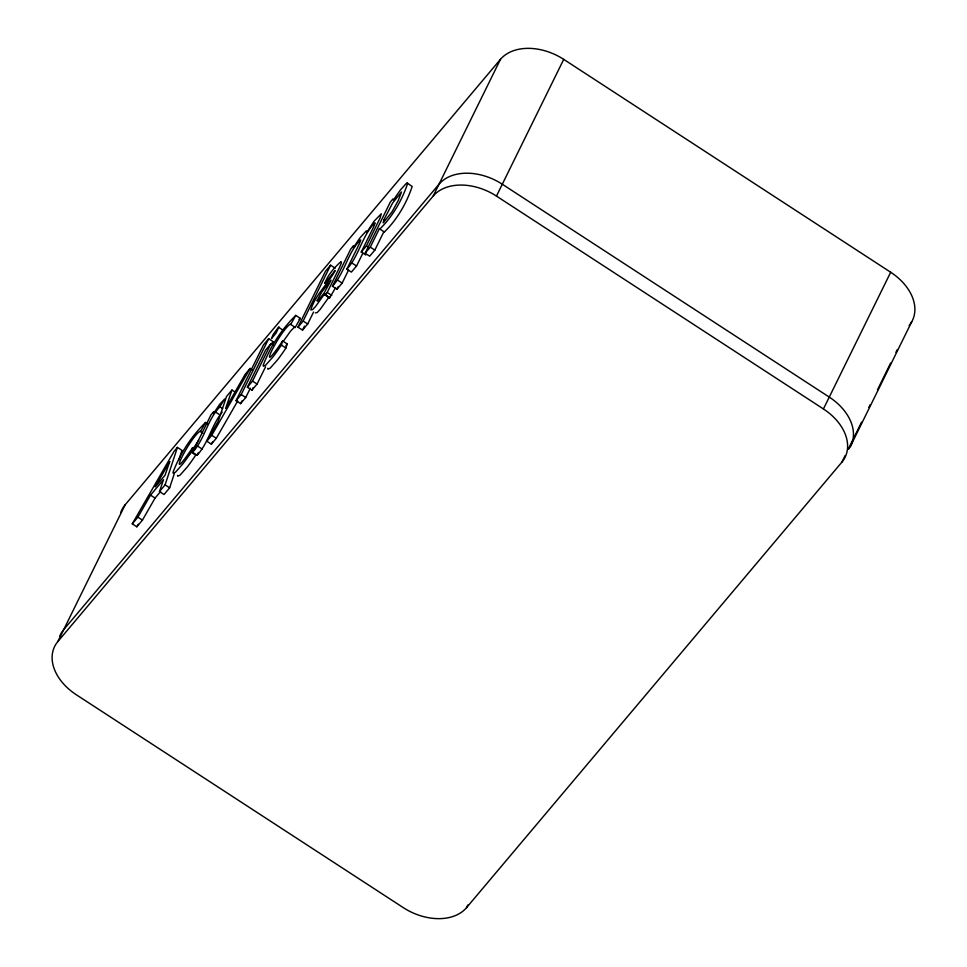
<?xml version="1.0" encoding="UTF-8"?>
<svg xmlns="http://www.w3.org/2000/svg" width="967" height="967" viewBox="0 0 967 967"><rect width="100%" height="100%" fill="white"/><g stroke="black" fill="none" stroke-linecap="round" stroke-linejoin="round"><path stroke-width="1.45" d="M279.04 326.955L275.921 333.277L271.449 338.595L273.153 334.534L278.496 327.197L283.573 330.533M207.857 423.933L205.584 422.446C191.345 436.31 179.971 453.825 172.972 472.416L173.226 473.298L175.486 472.198L182.666 464.087A26.665 3.252 -56.9 0 0 191.188 452.133L192.421 448.011L194.693 449.486M282.618 340.964C254.176 382.98 279.112 331.512 290.281 324.138L295.225 327.45L300.326 318.361L295.781 315.399C281.542 329.263 270.168 346.778 263.157 365.369L263.411 366.251L265.671 365.151L272.851 357.041A26.665 3.252 -56.9 0 0 281.373 345.086L282.618 340.964L287.163 343.926L285.93 348.047A26.665 3.252 -56.9 0 1 277.408 360.002L270.228 368.113L267.968 369.213L267.714 368.33M174.217 473.951L169.648 487.827L164.015 494.512L159.47 491.55L165.103 484.866L177.42 447.407L181.977 450.368L178.774 460.074M159.47 491.55L163.532 479.692L150.514 495.128L137.906 517.152L132.274 523.836L136.818 526.797L142.451 520.113L155.071 498.09L160.643 491.478M235.38 392.251L231.971 390.027L225.625 408.388L245.171 374.326L250.139 368.439L252.411 369.926M845.122 455.578L841.882 462.153L466.553 907.638A49.136 34.256 26.2 0 1 403.275 907.626L76.308 694.753A49.136 34.256 26.2 0 1 57.851 641.544L125.118 504.847L500.447 59.362A49.136 34.256 26.2 0 1 563.725 59.374L890.692 272.247A49.136 34.256 26.2 0 1 909.149 325.456M192.566 452.266L210.903 415.012L213.731 411.652L213.453 413.598L219.582 404.472L224.646 398.996L219.678 407.083C207.228 419.92 204.678 439.296 192.566 452.266L197.123 455.227C208.546 442.898 211.519 425.117 222.217 412.16M197.123 455.227L198.428 452.568M250.32 388.214L245.739 397.522L240.602 403.626L236.045 400.664L263.52 344.832L268.669 338.716L273.214 341.677L271.908 344.337M236.045 400.664L241.194 394.56L268.669 338.716M265.587 366.771L257.077 384.068L251.928 390.172L247.383 387.211L265.707 349.957L270.857 343.841L273.129 345.328M240.602 403.626L241.907 400.967M247.383 387.211L252.52 381.107L270.857 343.841M251.928 390.172L253.245 387.513M313.574 312.039L307.687 324.005L302.538 330.11L297.981 327.148L325.456 271.316L330.605 265.2L335.162 268.173M297.981 327.148L303.13 321.044L330.605 265.2M302.538 330.11L304.496 326.121M329.626 297.957L325.081 294.995L327.197 292.469L339.465 267.557L341.424 262.891L341.097 261.561C334.34 267.46 327.849 274.942 324.755 283.44L335.138 270.53C328.345 283.851 315.194 294.802 310.806 309.936L312.607 309.621L315.641 306.382L324.574 293.895L329.626 297.957L335.622 287.562M348.543 270.095L342.149 283.101L337 289.218L332.443 286.244L350.779 248.99L353.608 245.63L353.318 247.721L360.111 237.689L366.36 230.835L366.723 232.491L374.06 221.225L381.312 213.755L380.104 217.986L366.396 245.944L361.247 252.061L365.804 255.022M332.443 286.244C344.651 272.948 347.419 253.366 360.087 240.251L360.751 240.009L359.216 244.022L346.851 269.152L351.396 272.114L356.545 266.01L362.951 253.003M337 289.218L338.305 286.546M346.851 269.152C359.059 255.856 361.827 236.274 374.483 223.159L375.16 222.918L373.625 226.931L361.247 252.061M365.151 253.233L390.342 202.03L392.928 198.96L393.412 200.036L400.495 189.87L406.225 183.5L407.167 183.053L412.172 186.438C406.636 203.191 396.941 219.787 384.274 232.092L379.427 228.575L370.288 247.129L365.151 253.233L369.696 256.195L374.845 250.09L383.972 231.536M57.851 641.544L433.18 196.059L500.447 59.362M433.18 196.059A49.136 34.256 26.2 0 1 496.458 196.083L563.725 59.374M466.553 907.638L467.847 905.003M841.882 462.153A49.136 34.256 26.2 0 0 823.425 408.956L890.692 272.247M848.385 448.966L853.003 439.562M854.32 436.879L861.597 422.108M868.862 407.349L870.179 404.665M877.444 389.894L890.655 363.048M895.938 352.302L897.267 349.619M850.295 446.609L911.724 321.757M202.756 433.011L200.471 431.536L205.584 422.446M290.668 324.489L295.781 315.399M237.701 400.979L216.294 438.281L211.326 444.167L206.781 441.206L218.155 421.382L226.544 396.47L231.971 390.027M206.781 441.206L211.737 435.319L250.139 368.439M211.326 444.167L212.752 441.689M132.274 523.836L174 451.468L177.42 447.407M136.818 526.797L138.317 524.211M189.411 454.502L198.694 440.287M192.421 448.011C163.979 490.027 188.928 438.559 200.096 431.185L200.471 431.536M285.918 345.86L287.163 343.926M283.307 341.315L290.523 331.185L293.932 327.62L295.225 327.45M329.118 296.857L320.198 309.343L317.164 312.583L315.363 312.897M271.497 343.72L273.214 341.677M299.033 319.34L300.326 318.361M496.458 196.083L823.425 408.956M370.288 247.129L374.845 250.09M366.396 245.944L368.681 247.431M352 263.048L356.545 266.01M337.592 280.14L342.149 283.101M327.197 292.469L331.754 295.431M303.13 321.044L307.687 324.005M281.373 345.086L285.93 348.047M252.52 381.107L257.077 384.068M241.194 394.56L245.739 397.522M220.331 407.059L222.603 408.545M215.508 412.027L220.053 414.988M211.737 435.319L216.294 438.281M197.715 446.162L202.272 449.123M191.188 452.133L195.733 455.094A26.665 3.252 -56.9 0 1 187.211 467.049L180.031 475.16L177.771 476.26L177.517 475.377M165.103 484.866L169.648 487.827M150.514 495.128L155.071 498.09M137.906 517.152L142.451 520.113M407.167 183.053L407.615 183.476C402.079 200.229 392.397 216.826 379.717 229.131L379.427 228.575M324.574 293.895L325.081 294.995M120.706 512.631A49.136 34.256 26.2 0 1 125.118 504.847M59.797 636.081A49.136 34.256 26.2 0 1 63.677 629.686L439.018 184.214A49.136 34.256 26.2 0 1 502.296 184.226L829.263 397.099A49.136 34.256 26.2 0 1 848.663 449.123M317.249 300.29L317.224 301.148L318.058 300.725L324.187 292.904L331.077 280.237L321.793 291.961L317.249 300.29M383.923 219.739L383.222 222.845L392.118 211.7L398.392 200.229L401.498 191.913L392.602 203.058L383.923 219.739M169.696 461.658L165.031 475.268L155.228 486.897L169.696 461.658"/></g></svg>
